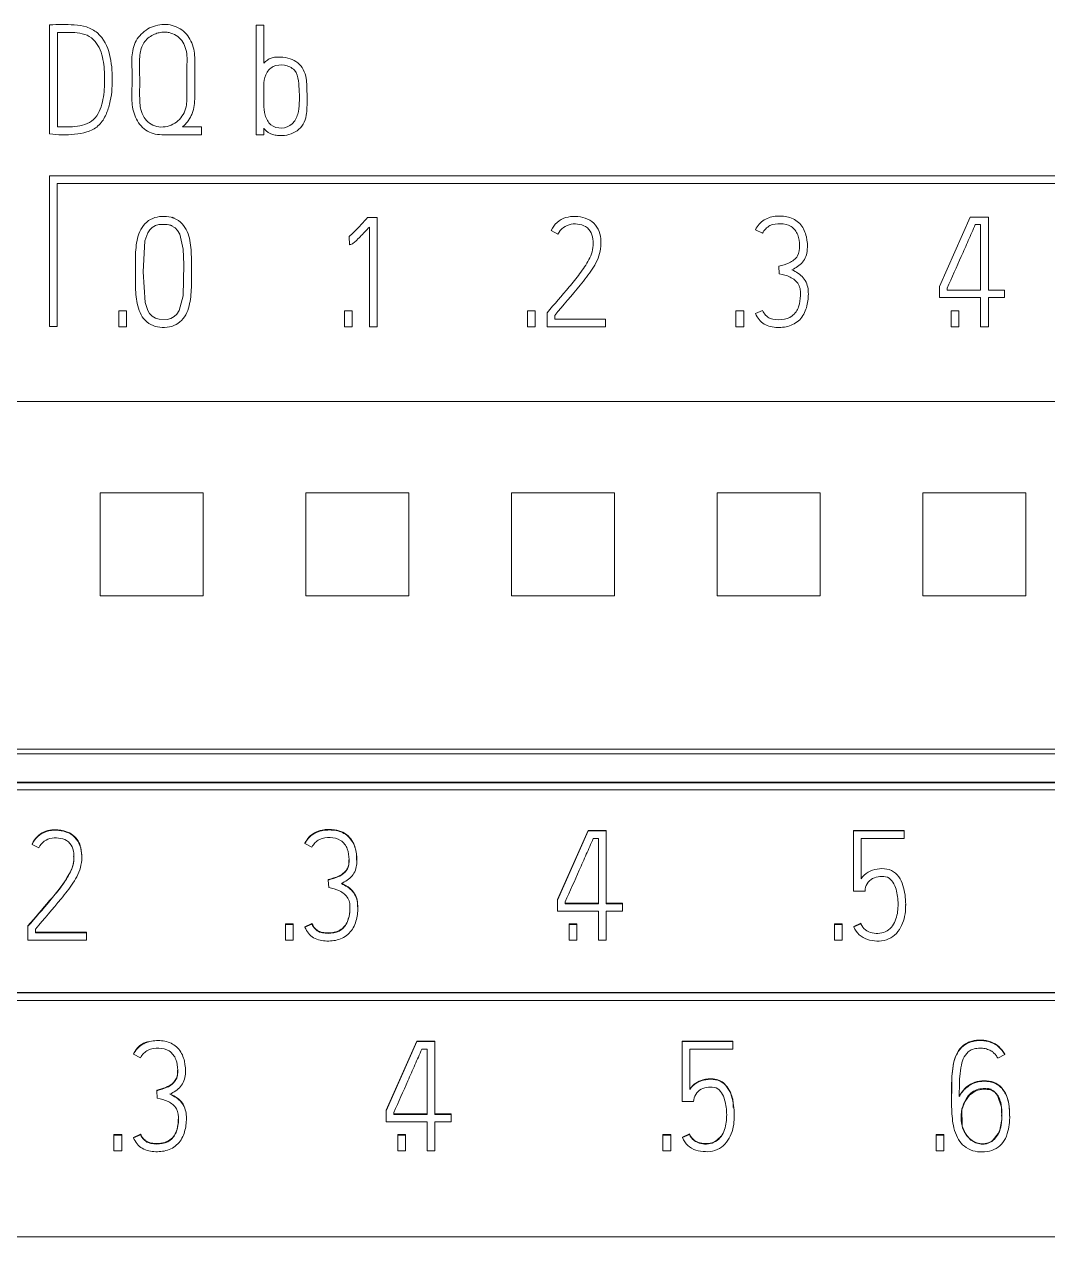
# Model space of a CAD drawing. Header units: millimetres. Extents: x 983 to 2111, y 2638 to 4457.
# Drawn here: x 1510.65 to 1525.58, y 3433.71 to 3451.39 of the extents above; entities that cross this region are included whole.
import ezdxf

# ---------------------------------------------------------------- set-up
doc = ezdxf.new("R2010")
doc.units = ezdxf.units.MM

# ---------------------------------------------------------------- blocks, each defined once
blk = doc.blocks.new('16DIDQ')
at = {"color": 7, "linetype": 'Continuous', "lineweight": 15}
for p, q in [((1511.02, 3449.793), (1511.02, 3451.387)), ((1514.033, 3451.38), (1514.033, 3449.782)), ((1514.144, 3451.38), (1514.033, 3451.38)), ((1514.144, 3450.825), (1514.144, 3451.38)), ((1511.133, 3451.274), (1511.133, 3449.898)), ((1512.657, 3449.782), (1513.234, 3449.782)), ((1513.234, 3449.895), (1512.959, 3449.895)), ((1513.234, 3449.782), (1513.234, 3449.895)), ((1514.033, 3449.782), (1514.144, 3449.782)), ((1514.144, 3449.782), (1514.144, 3449.878)), ((1511.021, 3446.983), (1511.021, 3449.182)), ((1511.021, 3449.182), (1535.07, 3449.182)), ((1534.957, 3449.072), (1511.13, 3449.072)), ((1511.13, 3449.072), (1511.13, 3446.983)), ((1515.657, 3448.573), (1515.797, 3448.573)), ((1515.797, 3448.573), (1515.797, 3446.98)), ((1524.002, 3447.57), (1524.45, 3448.582)), ((1524.45, 3448.582), (1524.714, 3448.582)), ((1524.714, 3448.582), (1524.714, 3447.517)), ((1515.686, 3446.98), (1515.686, 3448.436)), ((1518.337, 3448.385), (1518.436, 3448.334)), ((1521.318, 3448.396), (1521.42, 3448.345)), ((1524.601, 3448.471), (1524.523, 3448.471)), ((1524.601, 3447.517), (1524.601, 3448.471)), ((1515.395, 3448.178), (1515.388, 3448.296)), ((1521.657, 3447.863), (1521.664, 3447.752)), ((1524.002, 3447.406), (1524.002, 3447.57)), ((1524.112, 3447.546), (1524.112, 3447.517)), ((1524.112, 3447.517), (1524.601, 3447.517)), ((1524.714, 3447.517), (1524.949, 3447.517)), ((1524.949, 3447.517), (1524.949, 3447.406)), ((1524.601, 3447.406), (1524.002, 3447.406)), ((1524.601, 3446.982), (1524.601, 3447.406)), ((1524.949, 3447.406), (1524.714, 3447.406)), ((1524.714, 3447.406), (1524.714, 3446.982)), ((1512.029, 3447.215), (1512.142, 3447.215)), ((1512.029, 3446.982), (1512.029, 3447.215)), ((1512.142, 3447.215), (1512.142, 3446.982)), ((1515.322, 3446.982), (1515.322, 3447.215)), ((1515.322, 3447.215), (1515.435, 3447.215)), ((1515.435, 3447.215), (1515.435, 3446.982)), ((1517.99, 3447.215), (1518.104, 3447.215)), ((1517.99, 3446.982), (1517.99, 3447.215)), ((1518.104, 3447.215), (1518.104, 3446.982)), ((1518.277, 3447.186), (1518.277, 3446.982)), ((1518.388, 3447.146), (1518.388, 3447.093)), ((1521.031, 3447.215), (1521.145, 3447.215)), ((1521.031, 3446.982), (1521.031, 3447.215)), ((1521.145, 3447.215), (1521.145, 3446.982)), ((1521.42, 3447.22), (1521.318, 3447.173)), ((1524.17, 3447.215), (1524.283, 3447.215)), ((1524.17, 3446.982), (1524.17, 3447.215)), ((1524.283, 3447.215), (1524.283, 3446.982)), ((1511.13, 3446.983), (1511.021, 3446.983)), ((1512.142, 3446.982), (1512.029, 3446.982)), ((1515.435, 3446.982), (1515.322, 3446.982)), ((1515.797, 3446.98), (1515.686, 3446.98)), ((1518.104, 3446.982), (1517.99, 3446.982)), ((1519.129, 3446.982), (1518.277, 3446.982)), ((1518.388, 3447.093), (1519.129, 3447.093)), ((1519.129, 3447.093), (1519.129, 3446.982)), ((1521.145, 3446.982), (1521.031, 3446.982)), ((1524.283, 3446.982), (1524.17, 3446.982)), ((1524.714, 3446.982), (1524.601, 3446.982)), ((1472.71, 3445.892), (1538.31, 3445.892)), ((1511.758, 3444.56), (1513.262, 3444.56)), ((1514.758, 3444.56), (1516.262, 3444.56)), ((1517.758, 3444.56), (1519.262, 3444.56)), ((1520.758, 3444.56), (1522.262, 3444.56)), ((1523.758, 3444.56), (1525.262, 3444.56)), ((1513.262, 3443.056), (1511.758, 3443.056)), ((1516.262, 3443.056), (1514.758, 3443.056)), ((1519.262, 3443.056), (1517.758, 3443.056)), ((1522.262, 3443.056), (1520.758, 3443.056)), ((1525.262, 3443.056), (1523.758, 3443.056)), ((1472.71, 3440.82), (1538.31, 3440.82)), ((1538.31, 3440.752), (1472.71, 3440.752)), ((1532.478, 3440.338), (1501.444, 3440.338)), ((1501.444, 3440.331), (1532.478, 3440.331)), ((1532.368, 3440.226), (1501.555, 3440.226)), ((1518.877, 3439.635), (1518.429, 3438.626)), ((1518.429, 3438.619), (1518.877, 3439.628)), ((1518.877, 3439.635), (1518.877, 3439.628)), ((1519.141, 3439.635), (1518.877, 3439.635)), ((1518.877, 3439.628), (1519.141, 3439.628)), ((1519.028, 3439.517), (1518.95, 3439.517)), ((1519.028, 3438.565), (1519.028, 3439.517)), ((1519.141, 3439.635), (1519.141, 3439.628)), ((1519.141, 3439.628), (1519.141, 3438.565)), ((1522.746, 3439.635), (1522.746, 3439.628)), ((1523.485, 3439.635), (1522.746, 3439.635)), ((1522.746, 3439.628), (1522.746, 3438.751)), ((1523.485, 3439.628), (1522.746, 3439.628)), ((1522.857, 3439.517), (1523.485, 3439.517)), ((1522.857, 3438.928), (1522.857, 3439.517)), ((1523.485, 3439.635), (1523.485, 3439.628)), ((1523.485, 3439.517), (1523.485, 3439.628)), ((1510.764, 3439.431), (1510.764, 3439.438)), ((1510.864, 3439.38), (1510.764, 3439.431)), ((1514.745, 3439.449), (1514.745, 3439.442)), ((1514.847, 3439.391), (1514.745, 3439.442)), ((1511.49, 3439.25), (1511.49, 3439.257)), ((1515.502, 3439.193), (1515.502, 3439.2)), ((1515.085, 3438.918), (1515.085, 3438.911)), ((1515.091, 3438.8), (1515.085, 3438.911)), ((1522.746, 3438.751), (1522.915, 3438.751)), ((1515.515, 3438.511), (1515.515, 3438.518)), ((1518.429, 3438.619), (1518.429, 3438.626)), ((1518.429, 3438.455), (1518.429, 3438.619)), ((1519.028, 3438.455), (1518.429, 3438.455)), ((1518.54, 3438.594), (1518.54, 3438.565)), ((1519.028, 3438.572), (1518.54, 3438.572)), ((1518.54, 3438.565), (1519.028, 3438.565)), ((1519.028, 3438.032), (1519.028, 3438.455)), ((1519.377, 3438.572), (1519.141, 3438.572)), ((1519.141, 3438.565), (1519.377, 3438.565)), ((1519.377, 3438.455), (1519.141, 3438.455)), ((1519.141, 3438.455), (1519.141, 3438.032)), ((1519.377, 3438.572), (1519.377, 3438.565)), ((1519.377, 3438.565), (1519.377, 3438.455)), ((1523.507, 3438.545), (1523.507, 3438.552)), ((1514.745, 3438.229), (1514.847, 3438.276)), ((1514.847, 3438.276), (1514.847, 3438.269)), ((1522.853, 3438.28), (1522.751, 3438.234)), ((1522.853, 3438.28), (1522.853, 3438.273)), ((1510.704, 3438.243), (1510.704, 3438.236)), ((1510.704, 3438.032), (1510.704, 3438.236)), ((1510.815, 3438.196), (1510.815, 3438.143)), ((1510.815, 3438.15), (1511.556, 3438.15)), ((1510.815, 3438.143), (1511.556, 3438.143)), ((1511.556, 3438.143), (1511.556, 3438.15)), ((1511.556, 3438.143), (1511.556, 3438.032)), ((1514.572, 3438.271), (1514.459, 3438.271)), ((1514.459, 3438.264), (1514.459, 3438.271)), ((1514.459, 3438.264), (1514.572, 3438.264)), ((1514.459, 3438.032), (1514.459, 3438.264)), ((1514.572, 3438.264), (1514.572, 3438.271)), ((1514.572, 3438.264), (1514.572, 3438.032)), ((1514.745, 3438.222), (1514.847, 3438.269)), ((1514.745, 3438.222), (1514.745, 3438.229)), ((1518.598, 3438.271), (1518.598, 3438.264)), ((1518.711, 3438.271), (1518.598, 3438.271)), ((1518.598, 3438.264), (1518.598, 3438.032)), ((1518.711, 3438.264), (1518.598, 3438.264)), ((1518.711, 3438.264), (1518.711, 3438.271)), ((1518.711, 3438.032), (1518.711, 3438.264)), ((1522.467, 3438.271), (1522.467, 3438.264)), ((1522.58, 3438.271), (1522.467, 3438.271)), ((1522.58, 3438.264), (1522.467, 3438.264)), ((1522.467, 3438.264), (1522.467, 3438.032)), ((1522.58, 3438.264), (1522.58, 3438.271)), ((1522.58, 3438.032), (1522.58, 3438.264)), ((1522.853, 3438.273), (1522.751, 3438.227)), ((1522.751, 3438.234), (1522.751, 3438.227)), ((1511.556, 3438.032), (1510.704, 3438.032)), ((1514.572, 3438.032), (1514.459, 3438.032)), ((1518.598, 3438.032), (1518.711, 3438.032)), ((1519.141, 3438.032), (1519.028, 3438.032)), ((1522.467, 3438.032), (1522.58, 3438.032)), ((1530.259, 3437.271), (1499.446, 3437.271)), ((1499.446, 3437.264), (1530.259, 3437.264)), ((1530.148, 3437.154), (1499.557, 3437.154)), ((1515.929, 3435.553), (1516.377, 3436.563)), ((1516.377, 3436.556), (1515.929, 3435.546)), ((1516.377, 3436.556), (1516.377, 3436.563)), ((1516.377, 3436.563), (1516.641, 3436.563)), ((1516.641, 3436.556), (1516.377, 3436.556)), ((1516.641, 3436.556), (1516.641, 3436.563)), ((1516.641, 3435.493), (1516.641, 3436.556)), ((1520.246, 3436.556), (1520.246, 3436.563)), ((1520.985, 3436.563), (1520.246, 3436.563)), ((1520.246, 3436.556), (1520.246, 3435.679)), ((1520.985, 3436.556), (1520.246, 3436.556)), ((1520.985, 3436.563), (1520.985, 3436.556)), ((1520.985, 3436.445), (1520.985, 3436.556)), ((1512.245, 3436.377), (1512.245, 3436.37)), ((1512.347, 3436.319), (1512.245, 3436.37)), ((1516.528, 3436.445), (1516.45, 3436.445)), ((1516.528, 3435.493), (1516.528, 3436.445)), ((1520.357, 3436.445), (1520.985, 3436.445)), ((1520.357, 3435.856), (1520.357, 3436.445)), ((1524.953, 3436.365), (1524.851, 3436.312)), ((1524.953, 3436.365), (1524.953, 3436.372)), ((1513.002, 3436.12), (1513.002, 3436.127)), ((1512.585, 3435.845), (1512.585, 3435.838)), ((1512.591, 3435.728), (1512.585, 3435.838)), ((1524.176, 3435.799), (1524.176, 3435.792)), ((1520.246, 3435.679), (1520.415, 3435.679)), ((1513.015, 3435.439), (1513.015, 3435.446)), ((1515.929, 3435.546), (1515.929, 3435.553)), ((1515.929, 3435.546), (1515.929, 3435.382)), ((1516.04, 3435.522), (1516.04, 3435.493)), ((1516.04, 3435.5), (1516.528, 3435.5)), ((1516.04, 3435.493), (1516.528, 3435.493)), ((1516.641, 3435.5), (1516.877, 3435.5)), ((1516.877, 3435.493), (1516.641, 3435.493)), ((1516.877, 3435.493), (1516.877, 3435.5)), ((1516.877, 3435.382), (1516.877, 3435.493)), ((1521.007, 3435.472), (1521.007, 3435.479)), ((1524.315, 3435.446), (1524.315, 3435.439)), ((1524.911, 3435.479), (1524.911, 3435.486)), ((1525.025, 3435.459), (1525.025, 3435.466)), ((1515.929, 3435.382), (1516.528, 3435.382)), ((1516.528, 3435.382), (1516.528, 3434.96)), ((1516.641, 3435.382), (1516.877, 3435.382)), ((1516.641, 3434.96), (1516.641, 3435.382)), ((1511.959, 3435.192), (1511.959, 3435.199)), ((1512.072, 3435.199), (1511.959, 3435.199)), ((1511.959, 3435.192), (1512.072, 3435.192)), ((1511.959, 3434.96), (1511.959, 3435.192)), ((1512.072, 3435.192), (1512.072, 3435.199)), ((1512.072, 3435.192), (1512.072, 3434.96)), ((1512.347, 3435.203), (1512.245, 3435.157)), ((1512.245, 3435.15), (1512.347, 3435.196)), ((1512.245, 3435.157), (1512.245, 3435.15)), ((1512.347, 3435.196), (1512.347, 3435.203)), ((1516.098, 3435.199), (1516.098, 3435.192)), ((1516.211, 3435.199), (1516.098, 3435.199)), ((1516.211, 3435.192), (1516.098, 3435.192)), ((1516.098, 3435.192), (1516.098, 3434.96)), ((1516.211, 3435.192), (1516.211, 3435.199)), ((1516.211, 3434.96), (1516.211, 3435.192)), ((1520.08, 3435.199), (1519.967, 3435.199)), ((1519.967, 3435.192), (1519.967, 3435.199)), ((1519.967, 3434.96), (1519.967, 3435.192)), ((1519.967, 3435.192), (1520.08, 3435.192)), ((1520.08, 3435.192), (1520.08, 3435.199)), ((1520.08, 3435.192), (1520.08, 3434.96)), ((1520.251, 3435.161), (1520.353, 3435.208)), ((1520.353, 3435.201), (1520.251, 3435.154)), ((1520.251, 3435.161), (1520.251, 3435.154)), ((1520.353, 3435.208), (1520.353, 3435.201)), ((1523.95, 3435.192), (1523.95, 3435.199)), ((1524.063, 3435.199), (1523.95, 3435.199)), ((1523.95, 3434.96), (1523.95, 3435.192)), ((1523.95, 3435.192), (1524.063, 3435.192)), ((1524.063, 3435.192), (1524.063, 3435.199)), ((1524.063, 3435.192), (1524.063, 3434.96)), ((1512.072, 3434.96), (1511.959, 3434.96)), ((1516.098, 3434.96), (1516.211, 3434.96)), ((1516.528, 3434.96), (1516.641, 3434.96)), ((1520.08, 3434.96), (1519.967, 3434.96)), ((1524.063, 3434.96), (1523.95, 3434.96)), ((1488.01, 3433.708), (1532.51, 3433.708))]:
    blk.add_line(p, q, dxfattribs=at)
at = {"color": 7, "linetype": 'Continuous', "lineweight": 15, "flags": 128}
for points in [[(1512.737, 3448.474), (1512.615, 3448.474), (1512.563, 3448.458), (1512.518, 3448.43), (1512.481, 3448.393), (1512.451, 3448.349), (1512.41, 3448.235), (1512.384, 3447.784), (1512.412, 3447.333), (1512.451, 3447.216), (1512.477, 3447.174), (1512.514, 3447.136), (1512.563, 3447.108), (1512.619, 3447.09), (1512.733, 3447.088), (1512.789, 3447.103), (1512.837, 3447.13), (1512.877, 3447.167), (1512.91, 3447.216), (1512.968, 3447.434), (1512.978, 3447.887), (1512.97, 3448.112), (1512.919, 3448.333), (1512.888, 3448.384), (1512.851, 3448.424), (1512.781, 3448.465), (1512.776, 3448.467), (1512.773, 3448.468), (1512.773, 3448.468), (1512.773, 3448.468), (1512.773, 3448.468), (1512.773, 3448.468), (1512.773, 3448.468), (1512.772, 3448.468), (1512.772, 3448.468), (1512.772, 3448.468), (1512.772, 3448.468), (1512.772, 3448.468), (1512.772, 3448.468), (1512.773, 3448.468), (1512.773, 3448.468), (1512.774, 3448.468), (1512.774, 3448.468), (1512.774, 3448.468), (1512.774, 3448.468), (1512.774, 3448.468), (1512.772, 3448.468), (1512.772, 3448.468), (1512.772, 3448.468), (1512.772, 3448.468), (1512.773, 3448.468), (1512.773, 3448.468), (1512.773, 3448.468), (1512.773, 3448.468), (1512.774, 3448.467), (1512.778, 3448.466), (1512.78, 3448.465), (1512.785, 3448.464), (1512.797, 3448.46), (1512.803, 3448.458), (1512.806, 3448.457), (1512.807, 3448.457), (1512.807, 3448.457), (1512.807, 3448.457), (1512.807, 3448.457), (1512.807, 3448.457), (1512.807, 3448.457), (1512.807, 3448.457), (1512.807, 3448.457), (1512.808, 3448.456), (1512.808, 3448.456), (1512.808, 3448.456), (1512.808, 3448.456), (1512.807, 3448.456), (1512.806, 3448.457), (1512.806, 3448.457), (1512.806, 3448.457), (1512.806, 3448.457), (1512.806, 3448.457), (1512.807, 3448.457), (1512.807, 3448.457), (1512.807, 3448.456), (1512.808, 3448.456), (1512.808, 3448.456), (1512.808, 3448.456), (1512.807, 3448.456), (1512.807, 3448.457), (1512.806, 3448.457), (1512.806, 3448.457), (1512.806, 3448.457), (1512.806, 3448.457), (1512.806, 3448.457), (1512.806, 3448.457), (1512.807, 3448.457), (1512.807, 3448.457), (1512.807, 3448.456), (1512.807, 3448.456), (1512.807, 3448.456), (1512.807, 3448.456), (1512.807, 3448.457), (1512.806, 3448.457), (1512.806, 3448.457), (1512.806, 3448.457), (1512.806, 3448.457), (1512.806, 3448.457), (1512.807, 3448.457), (1512.807, 3448.457), (1512.807, 3448.457), (1512.807, 3448.457), (1512.807, 3448.457), (1512.806, 3448.457), (1512.806, 3448.457), (1512.806, 3448.457), (1512.806, 3448.457), (1512.806, 3448.457), (1512.807, 3448.457), (1512.807, 3448.457), (1512.807, 3448.457), (1512.807, 3448.457), (1512.807, 3448.457), (1512.807, 3448.457), (1512.806, 3448.457), (1512.806, 3448.457), (1512.806, 3448.457), (1512.806, 3448.457), (1512.806, 3448.457), (1512.806, 3448.457), (1512.806, 3448.457), (1512.807, 3448.457), (1512.807, 3448.457), (1512.807, 3448.457), (1512.807, 3448.457), (1512.807, 3448.457), (1512.806, 3448.457), (1512.806, 3448.457), (1512.806, 3448.457), (1512.806, 3448.457), (1512.803, 3448.458), (1512.785, 3448.463), (1512.737, 3448.474)], [(1524.639, 3435.862), (1524.754, 3435.852), (1524.754, 3435.852), (1524.754, 3435.852), (1524.754, 3435.852), (1524.754, 3435.852), (1524.754, 3435.852), (1524.754, 3435.852), (1524.742, 3435.855), (1524.707, 3435.862), (1524.705, 3435.863), (1524.705, 3435.863), (1524.705, 3435.863), (1524.705, 3435.863), (1524.705, 3435.863), (1524.715, 3435.86), (1524.758, 3435.846), (1524.809, 3435.816), (1524.848, 3435.77), (1524.904, 3435.597), (1524.909, 3435.417), (1524.874, 3435.239), (1524.764, 3435.096), (1524.689, 3435.064), (1524.607, 3435.058), (1524.528, 3435.078), (1524.458, 3435.119), (1524.378, 3435.209), (1524.33, 3435.32), (1524.329, 3435.56), (1524.369, 3435.674), (1524.44, 3435.775), (1524.534, 3435.841), (1524.639, 3435.862)]]:
    blk.add_lwpolyline(points, dxfattribs=at)
at = {"color": 7, "linetype": 'Continuous', "lineweight": 15}
for points, knots in [([(1511.02, 3451.387), (1511.14, 3451.388), (1511.26, 3451.392), (1511.44, 3451.382), (1511.5, 3451.374), (1511.617, 3451.336), (1511.671, 3451.306), (1511.81, 3451.187), (1511.865, 3451.071), (1511.925, 3450.834), (1511.934, 3450.712), (1511.935, 3450.468), (1511.925, 3450.348), (1511.881, 3450.171), (1511.86, 3450.112), (1511.807, 3450.002), (1511.772, 3449.95), (1511.68, 3449.869), (1511.624, 3449.84), (1511.506, 3449.805), (1511.446, 3449.795), (1511.265, 3449.775), (1511.141, 3449.779), (1511.02, 3449.793)], [0, 0, 0, 0, 0.125, 0.125, 0.1875, 0.1875, 0.25, 0.25, 0.375, 0.375, 0.5, 0.5, 0.625, 0.625, 0.6875, 0.6875, 0.75, 0.75, 0.8125, 0.8125, 0.875, 0.875, 1, 1, 1, 1]), ([(1512.959, 3449.895), (1512.974, 3449.909), (1513.004, 3449.936), (1513.042, 3449.984), (1513.075, 3450.036), (1513.109, 3450.11), (1513.135, 3450.209), (1513.137, 3450.312), (1513.137, 3450.433), (1513.137, 3450.596), (1513.137, 3450.778), (1513.139, 3450.941), (1513.119, 3451.063), (1513.074, 3451.178), (1512.998, 3451.276), (1512.899, 3451.349), (1512.781, 3451.389), (1512.657, 3451.396), (1512.535, 3451.368), (1512.424, 3451.313), (1512.332, 3451.231), (1512.265, 3451.127), (1512.228, 3451.01), (1512.218, 3450.887), (1512.223, 3450.725), (1512.225, 3450.562), (1512.22, 3450.4), (1512.219, 3450.238), (1512.247, 3450.072), (1512.331, 3449.93), (1512.42, 3449.846), (1512.532, 3449.791), (1512.614, 3449.785), (1512.657, 3449.782)], [0, 0, 0, 0, 0.015581, 0.031016, 0.046545, 0.062406, 0.093501, 0.124654, 0.140548, 0.187028, 0.249318, 0.280466, 0.311754, 0.343684, 0.374126, 0.405677, 0.437058, 0.468101, 0.500143, 0.531576, 0.562691, 0.593332, 0.625133, 0.656222, 0.687458, 0.749789, 0.780912, 0.812059, 0.874493, 0.906373, 0.937255, 0.967251, 1, 1, 1, 1]), ([(1511.133, 3449.898), (1511.231, 3449.893), (1511.328, 3449.893), (1511.474, 3449.914), (1511.522, 3449.925), (1511.613, 3449.963), (1511.655, 3449.991), (1511.718, 3450.067), (1511.74, 3450.111), (1511.776, 3450.202), (1511.789, 3450.249), (1511.818, 3450.393), (1511.824, 3450.491), (1511.821, 3450.685), (1511.817, 3450.783), (1511.779, 3450.974), (1511.747, 3451.069), (1511.651, 3451.181), (1511.611, 3451.212), (1511.522, 3451.252), (1511.473, 3451.263), (1511.376, 3451.273), (1511.327, 3451.273), (1511.23, 3451.275), (1511.182, 3451.275), (1511.133, 3451.274)], [0, 0, 0, 0, 0.125, 0.125, 0.1875, 0.1875, 0.25, 0.25, 0.3125, 0.3125, 0.375, 0.375, 0.5, 0.5, 0.625, 0.625, 0.75, 0.75, 0.8125, 0.8125, 0.875, 0.875, 0.9375, 0.9375, 1, 1, 1, 1]), ([(1512.764, 3451.271), (1512.8, 3451.264), (1512.871, 3451.237), (1512.953, 3451.158), (1513.007, 3451.053), (1513.027, 3450.934), (1513.024, 3450.813), (1513.021, 3450.694), (1513.022, 3450.575), (1513.023, 3450.446), (1513.023, 3450.327), (1513.019, 3450.207), (1512.987, 3450.102), (1512.918, 3450.002), (1512.822, 3449.928), (1512.706, 3449.892), (1512.583, 3449.894), (1512.473, 3449.946), (1512.391, 3450.034), (1512.347, 3450.138), (1512.334, 3450.259), (1512.333, 3450.417), (1512.336, 3450.623), (1512.33, 3450.818), (1512.335, 3450.966), (1512.361, 3451.063), (1512.406, 3451.144), (1512.471, 3451.208), (1512.544, 3451.249), (1512.622, 3451.273), (1512.677, 3451.279), (1512.709, 3451.28), (1512.714, 3451.28), (1512.715, 3451.28), (1512.714, 3451.28), (1512.714, 3451.28), (1512.716, 3451.28), (1512.714, 3451.28), (1512.714, 3451.28), (1512.714, 3451.28), (1512.714, 3451.28), (1512.714, 3451.28), (1512.714, 3451.28), (1512.714, 3451.28), (1512.714, 3451.28), (1512.714, 3451.28), (1512.714, 3451.28), (1512.714, 3451.28), (1512.714, 3451.28), (1512.713, 3451.28), (1512.713, 3451.28), (1512.715, 3451.28), (1512.713, 3451.28), (1512.711, 3451.28), (1512.702, 3451.28), (1512.691, 3451.279), (1512.68, 3451.279), (1512.677, 3451.279), (1512.676, 3451.279), (1512.677, 3451.279), (1512.678, 3451.279), (1512.676, 3451.279), (1512.677, 3451.279), (1512.678, 3451.279), (1512.676, 3451.279), (1512.677, 3451.279), (1512.678, 3451.279), (1512.676, 3451.279), (1512.677, 3451.279), (1512.678, 3451.279), (1512.678, 3451.279), (1512.678, 3451.279), (1512.678, 3451.279), (1512.678, 3451.279), (1512.678, 3451.279), (1512.678, 3451.279), (1512.678, 3451.279), (1512.678, 3451.279), (1512.677, 3451.279), (1512.678, 3451.279), (1512.679, 3451.279), (1512.679, 3451.279), (1512.681, 3451.279), (1512.688, 3451.279), (1512.716, 3451.278), (1512.744, 3451.275), (1512.764, 3451.271)], [0, 0, 0, 0, 0.0302934, 0.0612747, 0.0921203, 0.1270672, 0.1598956, 0.1927579, 0.225506, 0.258254, 0.3004411, 0.324049, 0.3573927, 0.3899445, 0.4229424, 0.4561428, 0.4894498, 0.5222611, 0.553636, 0.5878856, 0.6140266, 0.6535713, 0.7191532, 0.7847352, 0.8152469, 0.8421836, 0.8668952, 0.8911062, 0.9166431, 0.9362823, 0.9581638, 0.9624639, 0.9625179, 0.9627224, 0.9629384, 0.9629499, 0.9631536, 0.963372, 0.9633866, 0.9634042, 0.9634218, 0.9634423, 0.9634629, 0.9634743, 0.9634856, 0.9634977, 0.9635097, 0.9635225, 0.9635352, 0.9635487, 0.9635621, 0.9637478, 0.9639913, 0.9640545, 0.965672, 0.9715998, 0.973813, 0.9738956, 0.9741016, 0.9743132, 0.9743248, 0.9745301, 0.9747436, 0.9747518, 0.9749565, 0.9751718, 0.9751824, 0.9753865, 0.9756035, 0.9756166, 0.9756318, 0.975647, 0.9756645, 0.975682, 0.9757018, 0.9757218, 0.9757439, 0.9757659, 0.9759551, 0.9761927, 0.9762457, 0.9763647, 0.9766541, 0.9774292, 0.9827714, 1, 1, 1, 1]), ([(1514.144, 3449.878), (1514.154, 3449.866), (1514.173, 3449.843), (1514.208, 3449.815), (1514.253, 3449.791), (1514.31, 3449.774), (1514.4, 3449.765), (1514.512, 3449.78), (1514.635, 3449.832), (1514.728, 3449.933), (1514.766, 3450.056), (1514.776, 3450.192), (1514.777, 3450.338), (1514.773, 3450.479), (1514.765, 3450.614), (1514.729, 3450.734), (1514.646, 3450.838), (1514.525, 3450.899), (1514.411, 3450.916), (1514.317, 3450.916), (1514.252, 3450.903), (1514.193, 3450.873), (1514.161, 3450.842), (1514.144, 3450.825)], [0, 0, 0, 0, 0.021628, 0.042152, 0.062177, 0.092266, 0.125347, 0.18752, 0.249742, 0.308706, 0.373693, 0.426227, 0.499546, 0.577796, 0.624268, 0.689294, 0.749281, 0.806366, 0.875035, 0.908833, 0.937751, 0.967154, 1, 1, 1, 1]), ([(1514.144, 3450.497), (1514.144, 3450.469), (1514.144, 3450.442), (1514.144, 3450.423), (1514.144, 3450.42), (1514.144, 3450.425), (1514.144, 3450.431), (1514.143, 3450.452), (1514.143, 3450.465), (1514.144, 3450.446), (1514.144, 3450.421), (1514.145, 3450.34), (1514.144, 3450.284), (1514.145, 3450.175), (1514.149, 3450.12), (1514.181, 3450.015), (1514.207, 3449.963), (1514.291, 3449.894), (1514.35, 3449.876), (1514.461, 3449.881), (1514.515, 3449.904), (1514.598, 3449.977), (1514.624, 3450.028), (1514.654, 3450.134), (1514.66, 3450.188), (1514.664, 3450.298), (1514.664, 3450.353), (1514.66, 3450.462), (1514.657, 3450.515), (1514.642, 3450.626), (1514.628, 3450.682), (1514.554, 3450.762), (1514.5, 3450.787), (1514.391, 3450.805), (1514.333, 3450.801), (1514.234, 3450.752), (1514.196, 3450.708), (1514.151, 3450.607), (1514.145, 3450.552), (1514.144, 3450.497)], [0, 0, 0, 0, 0.03125, 0.03125, 0.046875, 0.046875, 0.0625, 0.0625, 0.09375, 0.09375, 0.125, 0.125, 0.1875, 0.1875, 0.25, 0.25, 0.3125, 0.3125, 0.375, 0.375, 0.4375, 0.4375, 0.5, 0.5, 0.5625, 0.5625, 0.625, 0.625, 0.6875, 0.6875, 0.75, 0.75, 0.8125, 0.8125, 0.875, 0.875, 0.9375, 0.9375, 1, 1, 1, 1]), ([(1512.76, 3448.585), (1512.805, 3448.577), (1512.849, 3448.562), (1512.838, 3448.566), (1512.794, 3448.581), (1512.814, 3448.574), (1512.864, 3448.555), (1512.939, 3448.503), (1512.97, 3448.468), (1513.044, 3448.352), (1513.065, 3448.261), (1513.088, 3448.08), (1513.089, 3447.989), (1513.09, 3447.807), (1513.091, 3447.715), (1513.088, 3447.533), (1513.085, 3447.442), (1513.054, 3447.262), (1513.025, 3447.172), (1512.939, 3447.065), (1512.904, 3447.034), (1512.824, 3446.991), (1512.779, 3446.979), (1512.641, 3446.963), (1512.545, 3446.979), (1512.43, 3447.057), (1512.397, 3447.09), (1512.347, 3447.166), (1512.328, 3447.209), (1512.288, 3447.34), (1512.278, 3447.431), (1512.27, 3447.613), (1512.271, 3447.704), (1512.272, 3447.887), (1512.27, 3447.978), (1512.281, 3448.16), (1512.292, 3448.253), (1512.34, 3448.381), (1512.361, 3448.422), (1512.417, 3448.495), (1512.453, 3448.526), (1512.533, 3448.57), (1512.578, 3448.582), (1512.669, 3448.593), (1512.715, 3448.593), (1512.76, 3448.585)], [0, 0, 0, 0, 0.03125, 0.03125, 0.0625, 0.0625, 0.09375, 0.09375, 0.125, 0.125, 0.1875, 0.1875, 0.25, 0.25, 0.3125, 0.3125, 0.375, 0.375, 0.4375, 0.4375, 0.46875, 0.46875, 0.5, 0.5, 0.5625, 0.5625, 0.59375, 0.59375, 0.625, 0.625, 0.6875, 0.6875, 0.75, 0.75, 0.8125, 0.8125, 0.875, 0.875, 0.90625, 0.90625, 0.9375, 0.9375, 0.96875, 0.96875, 1, 1, 1, 1]), ([(1515.388, 3448.296), (1515.413, 3448.317), (1515.437, 3448.339), (1515.46, 3448.362), (1515.483, 3448.384), (1515.505, 3448.408), (1515.527, 3448.431), (1515.571, 3448.478), (1515.615, 3448.525), (1515.657, 3448.573)], [0, 0, 0, 0, 0.000096796, 0.000096796, 0.000096796, 0.0001933989, 0.0001933989, 0.0001933989, 0.000385964, 0.000385964, 0.000385964, 0.000385964]), ([(1518.388, 3447.146), (1518.512, 3447.294), (1518.639, 3447.44), (1518.822, 3447.664), (1518.881, 3447.74), (1518.961, 3447.861), (1518.986, 3447.902), (1519.026, 3447.99), (1519.042, 3448.037), (1519.069, 3448.178), (1519.069, 3448.279), (1519.018, 3448.416), (1518.991, 3448.457), (1518.923, 3448.525), (1518.879, 3448.55), (1518.788, 3448.582), (1518.739, 3448.59), (1518.643, 3448.592), (1518.594, 3448.587), (1518.455, 3448.544), (1518.377, 3448.474), (1518.337, 3448.385)], [0, 0, 0, 0, 0.25, 0.25, 0.375, 0.375, 0.4375, 0.4375, 0.5, 0.5, 0.625, 0.625, 0.6875, 0.6875, 0.75, 0.75, 0.8125, 0.8125, 0.875, 0.875, 1, 1, 1, 1]), ([(1521.848, 3447.812), (1521.906, 3447.841), (1521.961, 3447.874), (1522.046, 3447.973), (1522.068, 3448.036), (1522.078, 3448.166), (1522.073, 3448.23), (1522.045, 3448.356), (1522.02, 3448.418), (1521.938, 3448.517), (1521.882, 3448.555), (1521.758, 3448.594), (1521.693, 3448.599), (1521.564, 3448.59), (1521.5, 3448.572), (1521.39, 3448.505), (1521.344, 3448.456), (1521.318, 3448.396)], [0, 0, 0, 0, 0.125, 0.125, 0.25, 0.25, 0.375, 0.375, 0.5, 0.5, 0.625, 0.625, 0.75, 0.75, 0.875, 0.875, 1, 1, 1, 1]), ([(1515.686, 3448.436), (1515.664, 3448.412), (1515.641, 3448.388), (1515.618, 3448.364), (1515.596, 3448.34), (1515.573, 3448.316), (1515.549, 3448.292), (1515.529, 3448.272), (1515.507, 3448.251), (1515.485, 3448.231), (1515.47, 3448.217), (1515.455, 3448.204), (1515.437, 3448.193), (1515.43, 3448.188), (1515.422, 3448.184), (1515.414, 3448.181), (1515.408, 3448.18), (1515.402, 3448.178), (1515.395, 3448.178)], [0, 0, 0, 0, 0.0000990184, 0.0000990184, 0.0000990184, 0.0001980448, 0.0001980448, 0.0001980448, 0.0002868806, 0.0002868806, 0.0002868806, 0.0003483915, 0.0003483915, 0.0003483915, 0.0003746495, 0.0003746495, 0.0003746495, 0.000393231, 0.000393231, 0.000393231, 0.000393231]), ([(1518.436, 3448.334), (1518.472, 3448.409), (1518.545, 3448.464), (1518.669, 3448.483), (1518.71, 3448.482), (1518.792, 3448.466), (1518.832, 3448.45), (1518.896, 3448.397), (1518.919, 3448.361), (1518.945, 3448.281), (1518.95, 3448.24), (1518.948, 3448.115), (1518.926, 3448.033), (1518.85, 3447.887), (1518.801, 3447.821), (1518.703, 3447.688), (1518.651, 3447.625), (1518.492, 3447.435), (1518.384, 3447.311), (1518.277, 3447.186)], [0, 0, 0, 0, 0.125, 0.125, 0.1875, 0.1875, 0.25, 0.25, 0.3125, 0.3125, 0.375, 0.375, 0.5, 0.5, 0.625, 0.625, 0.75, 0.75, 1, 1, 1, 1]), ([(1521.42, 3448.345), (1521.444, 3448.392), (1521.481, 3448.433), (1521.576, 3448.479), (1521.631, 3448.486), (1521.736, 3448.483), (1521.79, 3448.474), (1521.88, 3448.416), (1521.913, 3448.371), (1521.953, 3448.274), (1521.96, 3448.22), (1521.962, 3448.114), (1521.958, 3448.059), (1521.901, 3447.969), (1521.857, 3447.936), (1521.761, 3447.892), (1521.708, 3447.878), (1521.657, 3447.863)], [0, 0, 0, 0, 0.125, 0.125, 0.25, 0.25, 0.375, 0.375, 0.5, 0.5, 0.625, 0.625, 0.75, 0.75, 0.875, 0.875, 1, 1, 1, 1]), ([(1524.523, 3448.471), (1524.49, 3448.394), (1524.455, 3448.317), (1524.421, 3448.24), (1524.387, 3448.162), (1524.353, 3448.085), (1524.319, 3448.008), (1524.25, 3447.854), (1524.184, 3447.699), (1524.112, 3447.546)], [0, 0, 0, 0, 0.000253101, 0.000253101, 0.000253101, 0.0005062, 0.0005062, 0.0005062, 0.001012365, 0.001012365, 0.001012365, 0.001012365]), ([(1521.318, 3447.173), (1521.331, 3447.142), (1521.348, 3447.113), (1521.389, 3447.06), (1521.415, 3447.038), (1521.502, 3446.987), (1521.57, 3446.973), (1521.705, 3446.97), (1521.772, 3446.978), (1521.898, 3447.026), (1521.954, 3447.068), (1522.035, 3447.178), (1522.059, 3447.243), (1522.086, 3447.374), (1522.091, 3447.442), (1522.081, 3447.577), (1522.057, 3447.644), (1521.969, 3447.747), (1521.909, 3447.781), (1521.848, 3447.812)], [0, 0, 0, 0, 0.0625, 0.0625, 0.125, 0.125, 0.25, 0.25, 0.375, 0.375, 0.5, 0.5, 0.625, 0.625, 0.75, 0.75, 0.875, 0.875, 1, 1, 1, 1]), ([(1521.664, 3447.752), (1521.718, 3447.743), (1521.771, 3447.73), (1521.871, 3447.681), (1521.916, 3447.645), (1521.958, 3447.574), (1521.967, 3447.547), (1521.975, 3447.492), (1521.975, 3447.464), (1521.971, 3447.382), (1521.963, 3447.327), (1521.927, 3447.221), (1521.897, 3447.173), (1521.808, 3447.106), (1521.752, 3447.091), (1521.642, 3447.081), (1521.584, 3447.083), (1521.481, 3447.123), (1521.442, 3447.168), (1521.42, 3447.22)], [0, 0, 0, 0, 0.125, 0.125, 0.25, 0.25, 0.3125, 0.3125, 0.375, 0.375, 0.5, 0.5, 0.625, 0.625, 0.75, 0.75, 0.875, 0.875, 1, 1, 1, 1]), ([(1510.704, 3438.236), (1510.811, 3438.359), (1510.919, 3438.482), (1511.076, 3438.671), (1511.128, 3438.734), (1511.227, 3438.864), (1511.274, 3438.931), (1511.332, 3439.041), (1511.348, 3439.079), (1511.37, 3439.159), (1511.375, 3439.2), (1511.377, 3439.283), (1511.373, 3439.325), (1511.348, 3439.404), (1511.325, 3439.441), (1511.262, 3439.495), (1511.222, 3439.511), (1511.14, 3439.527), (1511.098, 3439.529), (1511.015, 3439.516), (1510.975, 3439.501), (1510.909, 3439.451), (1510.882, 3439.418), (1510.864, 3439.38)], [0, 0, 0, 0, 0.25, 0.25, 0.375, 0.375, 0.5, 0.5, 0.5625, 0.5625, 0.625, 0.625, 0.6875, 0.6875, 0.75, 0.75, 0.8125, 0.8125, 0.875, 0.875, 0.9375, 0.9375, 1, 1, 1, 1]), ([(1510.764, 3439.438), (1510.787, 3439.477), (1510.831, 3439.549), (1510.937, 3439.619), (1511.071, 3439.651), (1511.21, 3439.641), (1511.34, 3439.59), (1511.423, 3439.51), (1511.481, 3439.396), (1511.486, 3439.309), (1511.489, 3439.257)], [0, 0, 0, 0, 0.129843, 0.242489, 0.355615, 0.524309, 0.636949, 0.750909, 0.850937, 1, 1, 1, 1]), ([(1510.764, 3439.431), (1510.804, 3439.52), (1510.883, 3439.59), (1511.021, 3439.633), (1511.071, 3439.638), (1511.167, 3439.636), (1511.215, 3439.627), (1511.307, 3439.595), (1511.351, 3439.571), (1511.419, 3439.502), (1511.446, 3439.461), (1511.496, 3439.324), (1511.496, 3439.223), (1511.469, 3439.082), (1511.453, 3439.035), (1511.413, 3438.948), (1511.388, 3438.907), (1511.308, 3438.788), (1511.249, 3438.712), (1511.066, 3438.488), (1510.94, 3438.343), (1510.815, 3438.196)], [0, 0, 0, 0, 0.125, 0.125, 0.1875, 0.1875, 0.25, 0.25, 0.3125, 0.3125, 0.375, 0.375, 0.5, 0.5, 0.5625, 0.5625, 0.625, 0.625, 0.75, 0.75, 1, 1, 1, 1]), ([(1514.745, 3439.449), (1514.763, 3439.48), (1514.798, 3439.54), (1514.887, 3439.606), (1515.015, 3439.651), (1515.159, 3439.653), (1515.3, 3439.615), (1515.399, 3439.541), (1515.47, 3439.427), (1515.502, 3439.309), (1515.497, 3439.227), (1515.496, 3439.2)], [0, 0, 0, 0, 0.094063, 0.187783, 0.291865, 0.45597, 0.567495, 0.679855, 0.778524, 0.92606, 1, 1, 1, 1]), ([(1514.745, 3439.442), (1514.772, 3439.502), (1514.817, 3439.55), (1514.928, 3439.618), (1514.992, 3439.635), (1515.12, 3439.644), (1515.186, 3439.64), (1515.309, 3439.601), (1515.365, 3439.564), (1515.447, 3439.464), (1515.473, 3439.403), (1515.5, 3439.278), (1515.505, 3439.213), (1515.496, 3439.085), (1515.473, 3439.021), (1515.39, 3438.923), (1515.333, 3438.889), (1515.276, 3438.86)], [0, 0, 0, 0, 0.125, 0.125, 0.25, 0.25, 0.375, 0.375, 0.5, 0.5, 0.625, 0.625, 0.75, 0.75, 0.875, 0.875, 1, 1, 1, 1]), ([(1515.085, 3438.911), (1515.135, 3438.925), (1515.187, 3438.939), (1515.283, 3438.982), (1515.327, 3439.015), (1515.37, 3439.081), (1515.38, 3439.107), (1515.389, 3439.158), (1515.389, 3439.185), (1515.388, 3439.264), (1515.381, 3439.317), (1515.342, 3439.416), (1515.31, 3439.46), (1515.22, 3439.519), (1515.166, 3439.529), (1515.06, 3439.532), (1515.005, 3439.525), (1514.909, 3439.48), (1514.871, 3439.439), (1514.847, 3439.391)], [0, 0, 0, 0, 0.125, 0.125, 0.25, 0.25, 0.3125, 0.3125, 0.375, 0.375, 0.5, 0.5, 0.625, 0.625, 0.75, 0.75, 0.875, 0.875, 1, 1, 1, 1]), ([(1518.95, 3439.517), (1518.917, 3439.44), (1518.883, 3439.363), (1518.849, 3439.286), (1518.815, 3439.209), (1518.781, 3439.132), (1518.746, 3439.055), (1518.678, 3438.902), (1518.611, 3438.747), (1518.54, 3438.594)], [0, 0, 0, 0, 0.000253101, 0.000253101, 0.000253101, 0.0005062, 0.0005062, 0.0005062, 0.001012365, 0.001012365, 0.001012365, 0.001012365]), ([(1510.704, 3438.243), (1510.81, 3438.365), (1511.022, 3438.611), (1511.271, 3438.906), (1511.375, 3439.143), (1511.372, 3439.232), (1511.371, 3439.26)], [0, 0, 0, 0, 0.391897, 0.785072, 0.933406, 1, 1, 1, 1]), ([(1515.085, 3438.918), (1515.139, 3438.932), (1515.222, 3438.955), (1515.32, 3439.016), (1515.371, 3439.083), (1515.391, 3439.153), (1515.386, 3439.193), (1515.383, 3439.208)], [0, 0, 0, 0, 0.3647069, 0.5498071, 0.7364807, 0.9014813, 1, 1, 1, 1]), ([(1522.751, 3438.227), (1522.77, 3438.185), (1522.795, 3438.145), (1522.864, 3438.082), (1522.904, 3438.058), (1522.993, 3438.028), (1523.04, 3438.023), (1523.133, 3438.02), (1523.181, 3438.024), (1523.27, 3438.053), (1523.312, 3438.077), (1523.382, 3438.138), (1523.411, 3438.177), (1523.478, 3438.299), (1523.501, 3438.392), (1523.511, 3438.58), (1523.506, 3438.673), (1523.466, 3438.856), (1523.43, 3438.947), (1523.323, 3439.041), (1523.279, 3439.063), (1523.186, 3439.08), (1523.138, 3439.078), (1523, 3439.056), (1522.911, 3439.007), (1522.857, 3438.928)], [0, 0, 0, 0, 0.0625, 0.0625, 0.125, 0.125, 0.1875, 0.1875, 0.25, 0.25, 0.3125, 0.3125, 0.375, 0.375, 0.5, 0.5, 0.625, 0.625, 0.75, 0.75, 0.8125, 0.8125, 0.875, 0.875, 1, 1, 1, 1]), ([(1515.276, 3438.86), (1515.336, 3438.829), (1515.397, 3438.795), (1515.484, 3438.693), (1515.508, 3438.625), (1515.519, 3438.491), (1515.514, 3438.423), (1515.487, 3438.292), (1515.462, 3438.228), (1515.382, 3438.119), (1515.327, 3438.076), (1515.201, 3438.028), (1515.133, 3438.02), (1514.999, 3438.022), (1514.93, 3438.037), (1514.843, 3438.087), (1514.817, 3438.109), (1514.775, 3438.162), (1514.759, 3438.191), (1514.745, 3438.222)], [0, 0, 0, 0, 0.125, 0.125, 0.25, 0.25, 0.375, 0.375, 0.5, 0.5, 0.625, 0.625, 0.75, 0.75, 0.875, 0.875, 0.9375, 0.9375, 1, 1, 1, 1]), ([(1515.276, 3438.867), (1515.32, 3438.843), (1515.395, 3438.804), (1515.474, 3438.714), (1515.513, 3438.618), (1515.511, 3438.551), (1515.511, 3438.518)], [0, 0, 0, 0, 0.33391, 0.557578, 0.780934, 1, 1, 1, 1]), ([(1522.915, 3438.751), (1522.916, 3438.789), (1522.926, 3438.826), (1522.965, 3438.888), (1522.993, 3438.914), (1523.058, 3438.95), (1523.095, 3438.959), (1523.168, 3438.966), (1523.207, 3438.965), (1523.276, 3438.937), (1523.302, 3438.909), (1523.342, 3438.846), (1523.356, 3438.812), (1523.388, 3438.707), (1523.396, 3438.633), (1523.397, 3438.487), (1523.39, 3438.413), (1523.353, 3438.308), (1523.337, 3438.275), (1523.295, 3438.215), (1523.268, 3438.189), (1523.171, 3438.133), (1523.092, 3438.122), (1522.984, 3438.148), (1522.95, 3438.164), (1522.891, 3438.209), (1522.868, 3438.239), (1522.853, 3438.273)], [0, 0, 0, 0, 0.0625, 0.0625, 0.125, 0.125, 0.1875, 0.1875, 0.25, 0.25, 0.3125, 0.3125, 0.375, 0.375, 0.5, 0.5, 0.625, 0.625, 0.6875, 0.6875, 0.75, 0.75, 0.875, 0.875, 0.9375, 0.9375, 1, 1, 1, 1]), ([(1514.847, 3438.269), (1514.87, 3438.218), (1514.908, 3438.173), (1515.011, 3438.133), (1515.068, 3438.131), (1515.178, 3438.14), (1515.234, 3438.156), (1515.323, 3438.221), (1515.354, 3438.27), (1515.39, 3438.375), (1515.399, 3438.43), (1515.404, 3438.54), (1515.399, 3438.597), (1515.343, 3438.693), (1515.299, 3438.729), (1515.199, 3438.778), (1515.146, 3438.791), (1515.091, 3438.8)], [0, 0, 0, 0, 0.125, 0.125, 0.25, 0.25, 0.375, 0.375, 0.5, 0.5, 0.625, 0.625, 0.75, 0.75, 0.875, 0.875, 1, 1, 1, 1]), ([(1514.847, 3438.276), (1514.861, 3438.25), (1514.884, 3438.206), (1514.947, 3438.16), (1515.043, 3438.136), (1515.152, 3438.139), (1515.259, 3438.175), (1515.326, 3438.233), (1515.378, 3438.328), (1515.401, 3438.427), (1515.4, 3438.5), (1515.399, 3438.521)], [0, 0, 0, 0, 0.100436, 0.173123, 0.264123, 0.442867, 0.547471, 0.652921, 0.745605, 0.925987, 1, 1, 1, 1]), ([(1512.245, 3436.37), (1512.272, 3436.429), (1512.317, 3436.478), (1512.428, 3436.546), (1512.492, 3436.563), (1512.62, 3436.572), (1512.686, 3436.567), (1512.809, 3436.528), (1512.865, 3436.492), (1512.947, 3436.392), (1512.973, 3436.331), (1513, 3436.206), (1513.005, 3436.141), (1512.996, 3436.013), (1512.973, 3435.948), (1512.89, 3435.85), (1512.833, 3435.816), (1512.776, 3435.787)], [0, 0, 0, 0, 0.125, 0.125, 0.25, 0.25, 0.375, 0.375, 0.5, 0.5, 0.625, 0.625, 0.75, 0.75, 0.875, 0.875, 1, 1, 1, 1]), ([(1512.484, 3436.555), (1512.46, 3436.552), (1512.398, 3436.543), (1512.316, 3436.482), (1512.265, 3436.42), (1512.248, 3436.383), (1512.245, 3436.377)], [0, 0, 0, 0, 0.230419, 0.60433, 0.936774, 1, 1, 1, 1]), ([(1524.29, 3435.752), (1524.297, 3435.765), (1524.311, 3435.792), (1524.339, 3435.829), (1524.376, 3435.869), (1524.425, 3435.908), (1524.484, 3435.943), (1524.55, 3435.966), (1524.619, 3435.976), (1524.69, 3435.976), (1524.762, 3435.965), (1524.833, 3435.938), (1524.918, 3435.874), (1525.004, 3435.734), (1525.026, 3435.551), (1525.025, 3435.38), (1525.003, 3435.24), (1524.954, 3435.112), (1524.858, 3435.006), (1524.73, 3434.951), (1524.589, 3434.938), (1524.451, 3434.967), (1524.334, 3435.042), (1524.254, 3435.158), (1524.193, 3435.334), (1524.176, 3435.57), (1524.175, 3435.845), (1524.18, 3436.08), (1524.21, 3436.263), (1524.257, 3436.394), (1524.343, 3436.502), (1524.451, 3436.552), (1524.542, 3436.568), (1524.612, 3436.571), (1524.682, 3436.564), (1524.771, 3436.539), (1524.876, 3436.482), (1524.928, 3436.404), (1524.953, 3436.365)], [0, 0, 0, 0, 0.010187, 0.020527, 0.031166, 0.047193, 0.062551, 0.077661, 0.093713, 0.10999, 0.125138, 0.142843, 0.160901, 0.196507, 0.249874, 0.283435, 0.312342, 0.34579, 0.374931, 0.406295, 0.437655, 0.469114, 0.500172, 0.52916, 0.562932, 0.625346, 0.687648, 0.749869, 0.784639, 0.812557, 0.843835, 0.874775, 0.890324, 0.906235, 0.922061, 0.9376, 0.968966, 1, 1, 1, 1]), ([(1524.179, 3435.799), (1524.178, 3435.909), (1524.177, 3436.07), (1524.21, 3436.27), (1524.257, 3436.402), (1524.329, 3436.49), (1524.407, 3436.539), (1524.495, 3436.571), (1524.612, 3436.583), (1524.75, 3436.558), (1524.876, 3436.489), (1524.928, 3436.411), (1524.953, 3436.372)], [0, 0, 0, 0, 0.228625, 0.3358608, 0.4219643, 0.5184309, 0.5654809, 0.6143631, 0.7111352, 0.8075468, 0.9042852, 1, 1, 1, 1]), ([(1512.585, 3435.838), (1512.635, 3435.853), (1512.687, 3435.866), (1512.783, 3435.91), (1512.827, 3435.943), (1512.87, 3436.009), (1512.88, 3436.034), (1512.889, 3436.086), (1512.889, 3436.113), (1512.888, 3436.192), (1512.881, 3436.245), (1512.842, 3436.343), (1512.81, 3436.388), (1512.72, 3436.447), (1512.666, 3436.457), (1512.56, 3436.459), (1512.505, 3436.453), (1512.409, 3436.407), (1512.371, 3436.367), (1512.347, 3436.319)], [0, 0, 0, 0, 0.125, 0.125, 0.25, 0.25, 0.3125, 0.3125, 0.375, 0.375, 0.5, 0.5, 0.625, 0.625, 0.75, 0.75, 0.875, 0.875, 1, 1, 1, 1]), ([(1516.45, 3436.445), (1516.417, 3436.368), (1516.383, 3436.291), (1516.349, 3436.214), (1516.315, 3436.137), (1516.281, 3436.06), (1516.246, 3435.983), (1516.178, 3435.829), (1516.111, 3435.674), (1516.04, 3435.522)], [0, 0, 0, 0, 0.000253101, 0.000253101, 0.000253101, 0.0005062, 0.0005062, 0.0005062, 0.001012365, 0.001012365, 0.001012365, 0.001012365]), ([(1524.851, 3436.312), (1524.843, 3436.327), (1524.826, 3436.355), (1524.792, 3436.392), (1524.746, 3436.425), (1524.685, 3436.45), (1524.607, 3436.462), (1524.525, 3436.455), (1524.43, 3436.424), (1524.354, 3436.334), (1524.312, 3436.199), (1524.296, 3436.057), (1524.29, 3435.903), (1524.29, 3435.806), (1524.29, 3435.752)], [0, 0, 0, 0, 0.043037, 0.084178, 0.124976, 0.186902, 0.251059, 0.322659, 0.394233, 0.500762, 0.607296, 0.750449, 0.863645, 1, 1, 1, 1]), ([(1512.888, 3436.136), (1512.888, 3436.109), (1512.888, 3436.057), (1512.857, 3435.989), (1512.801, 3435.927), (1512.707, 3435.879), (1512.629, 3435.857), (1512.585, 3435.845)], [0, 0, 0, 0, 0.178786, 0.328029, 0.476376, 0.706363, 1, 1, 1, 1]), ([(1520.251, 3435.154), (1520.27, 3435.112), (1520.295, 3435.072), (1520.364, 3435.009), (1520.404, 3434.985), (1520.493, 3434.955), (1520.54, 3434.951), (1520.633, 3434.947), (1520.681, 3434.952), (1520.77, 3434.98), (1520.812, 3435.004), (1520.882, 3435.066), (1520.911, 3435.104), (1520.978, 3435.227), (1521.001, 3435.32), (1521.011, 3435.507), (1521.006, 3435.6), (1520.966, 3435.784), (1520.93, 3435.875), (1520.823, 3435.969), (1520.779, 3435.99), (1520.686, 3436.007), (1520.638, 3436.006), (1520.5, 3435.984), (1520.411, 3435.934), (1520.357, 3435.856)], [0, 0, 0, 0, 0.0625, 0.0625, 0.125, 0.125, 0.1875, 0.1875, 0.25, 0.25, 0.3125, 0.3125, 0.375, 0.375, 0.5, 0.5, 0.625, 0.625, 0.75, 0.75, 0.8125, 0.8125, 0.875, 0.875, 1, 1, 1, 1]), ([(1520.357, 3435.863), (1520.385, 3435.895), (1520.438, 3435.955), (1520.561, 3436.006), (1520.681, 3436.018), (1520.792, 3435.994), (1520.877, 3435.936), (1520.95, 3435.829), (1520.996, 3435.707), (1520.992, 3435.619), (1520.991, 3435.591)], [0, 0, 0, 0, 0.131663, 0.249323, 0.409363, 0.505742, 0.602466, 0.722411, 0.911609, 1, 1, 1, 1]), ([(1524.29, 3435.759), (1524.315, 3435.798), (1524.365, 3435.876), (1524.482, 3435.956), (1524.619, 3435.988), (1524.736, 3435.981), (1524.824, 3435.949), (1524.9, 3435.897), (1524.97, 3435.805), (1525.011, 3435.671), (1525.025, 3435.557), (1525.023, 3435.487), (1525.022, 3435.466)], [0, 0, 0, 0, 0.117587, 0.23616, 0.353777, 0.47252, 0.531308, 0.590675, 0.707438, 0.819359, 0.946162, 1, 1, 1, 1]), ([(1520.415, 3435.679), (1520.416, 3435.716), (1520.426, 3435.753), (1520.465, 3435.816), (1520.493, 3435.842), (1520.558, 3435.877), (1520.595, 3435.887), (1520.668, 3435.893), (1520.707, 3435.892), (1520.776, 3435.865), (1520.802, 3435.837), (1520.842, 3435.774), (1520.856, 3435.74), (1520.888, 3435.634), (1520.896, 3435.561), (1520.897, 3435.415), (1520.89, 3435.34), (1520.853, 3435.236), (1520.837, 3435.202), (1520.795, 3435.142), (1520.768, 3435.116), (1520.671, 3435.061), (1520.592, 3435.05), (1520.484, 3435.076), (1520.45, 3435.091), (1520.391, 3435.136), (1520.368, 3435.167), (1520.353, 3435.201)], [0, 0, 0, 0, 0.0625, 0.0625, 0.125, 0.125, 0.1875, 0.1875, 0.25, 0.25, 0.3125, 0.3125, 0.375, 0.375, 0.5, 0.5, 0.625, 0.625, 0.6875, 0.6875, 0.75, 0.75, 0.875, 0.875, 0.9375, 0.9375, 1, 1, 1, 1]), ([(1524.639, 3435.869), (1524.606, 3435.868), (1524.54, 3435.857), (1524.452, 3435.802), (1524.376, 3435.706), (1524.319, 3435.571), (1524.309, 3435.406), (1524.346, 3435.243), (1524.453, 3435.115), (1524.607, 3435.037), (1524.752, 3435.084), (1524.839, 3435.168), (1524.887, 3435.268), (1524.911, 3435.4), (1524.916, 3435.549), (1524.895, 3435.684), (1524.849, 3435.78), (1524.794, 3435.838), (1524.733, 3435.863), (1524.71, 3435.868), (1524.701, 3435.87), (1524.704, 3435.87), (1524.705, 3435.87), (1524.705, 3435.869), (1524.706, 3435.869), (1524.701, 3435.87), (1524.704, 3435.87), (1524.705, 3435.869), (1524.707, 3435.869), (1524.712, 3435.868), (1524.725, 3435.866), (1524.739, 3435.862), (1524.751, 3435.86), (1524.755, 3435.859), (1524.758, 3435.858), (1524.754, 3435.858), (1524.755, 3435.86), (1524.758, 3435.858), (1524.755, 3435.859), (1524.754, 3435.859), (1524.754, 3435.859), (1524.754, 3435.859), (1524.754, 3435.86), (1524.753, 3435.859), (1524.758, 3435.859), (1524.755, 3435.859), (1524.754, 3435.859), (1524.75, 3435.86), (1524.739, 3435.862), (1524.701, 3435.867), (1524.666, 3435.87), (1524.639, 3435.869)], [0, 0, 0, 0, 0.041457, 0.082548, 0.128326, 0.19508, 0.264841, 0.335225, 0.401177, 0.471795, 0.538484, 0.578725, 0.622978, 0.675222, 0.748769, 0.811387, 0.847608, 0.880381, 0.913784, 0.919138, 0.920075, 0.921061, 0.921111, 0.921185, 0.921258, 0.922427, 0.922718, 0.923787, 0.924022, 0.92535, 0.929422, 0.940658, 0.944711, 0.944724, 0.945679, 0.946632, 0.946849, 0.94779, 0.948762, 0.948793, 0.948842, 0.948891, 0.948958, 0.949027, 0.950198, 0.950483, 0.951537, 0.951978, 0.95502, 0.966197, 1, 1, 1, 1]), ([(1512.776, 3435.787), (1512.836, 3435.757), (1512.896, 3435.723), (1512.984, 3435.621), (1513.008, 3435.554), (1513.019, 3435.42), (1513.014, 3435.352), (1512.987, 3435.222), (1512.963, 3435.157), (1512.884, 3435.049), (1512.829, 3435.005), (1512.703, 3434.955), (1512.635, 3434.947), (1512.5, 3434.95), (1512.432, 3434.963), (1512.343, 3435.015), (1512.317, 3435.036), (1512.275, 3435.09), (1512.259, 3435.119), (1512.245, 3435.15)], [0, 0, 0, 0, 0.125, 0.125, 0.25, 0.25, 0.375, 0.375, 0.5, 0.5, 0.625, 0.625, 0.75, 0.75, 0.875, 0.875, 0.9375, 0.9375, 1, 1, 1, 1]), ([(1512.347, 3435.196), (1512.37, 3435.145), (1512.408, 3435.101), (1512.511, 3435.06), (1512.568, 3435.058), (1512.678, 3435.068), (1512.734, 3435.083), (1512.823, 3435.148), (1512.854, 3435.198), (1512.89, 3435.302), (1512.899, 3435.357), (1512.904, 3435.467), (1512.899, 3435.525), (1512.843, 3435.62), (1512.799, 3435.657), (1512.699, 3435.705), (1512.646, 3435.719), (1512.591, 3435.728)], [0, 0, 0, 0, 0.125, 0.125, 0.25, 0.25, 0.375, 0.375, 0.5, 0.5, 0.625, 0.625, 0.75, 0.75, 0.875, 0.875, 1, 1, 1, 1]), ([(1512.974, 3435.622), (1512.969, 3435.634), (1512.95, 3435.677), (1512.879, 3435.737), (1512.813, 3435.774), (1512.776, 3435.794)], [0, 0, 0, 0, 0.142267, 0.524917, 1, 1, 1, 1]), ([(1512.898, 3435.449), (1512.896, 3435.39), (1512.893, 3435.3), (1512.846, 3435.187), (1512.783, 3435.119), (1512.691, 3435.075), (1512.587, 3435.065), (1512.489, 3435.073), (1512.417, 3435.106), (1512.374, 3435.151), (1512.356, 3435.187), (1512.347, 3435.203)], [0, 0, 0, 0, 0.203145, 0.312827, 0.423733, 0.518708, 0.665368, 0.784406, 0.859479, 0.934744, 1, 1, 1, 1]), ([(1524.33, 3435.446), (1524.326, 3435.406), (1524.319, 3435.325), (1524.374, 3435.213), (1524.444, 3435.13), (1524.527, 3435.081), (1524.607, 3435.061), (1524.69, 3435.067), (1524.797, 3435.113), (1524.887, 3435.243), (1524.912, 3435.384), (1524.908, 3435.465), (1524.907, 3435.486)], [0, 0, 0, 0, 0.107219, 0.216587, 0.325349, 0.398214, 0.471454, 0.545263, 0.618324, 0.780168, 0.943865, 1, 1, 1, 1]), ([(1520.353, 3435.208), (1520.367, 3435.184), (1520.393, 3435.136), (1520.468, 3435.087), (1520.557, 3435.062), (1520.656, 3435.069), (1520.748, 3435.103), (1520.79, 3435.15), (1520.81, 3435.173)], [0, 0, 0, 0, 0.152034, 0.298789, 0.47649, 0.654597, 0.838013, 1, 1, 1, 1])]:
    blk.add_open_spline(points, degree=3, knots=knots, dxfattribs=at)
for points in [[(1511.758, 3443.056), (1511.76, 3443.557), (1511.76, 3444.058), (1511.758, 3444.56)], [(1513.262, 3444.56), (1513.259, 3444.058), (1513.259, 3443.557), (1513.262, 3443.056)], [(1514.758, 3443.056), (1514.76, 3443.557), (1514.76, 3444.058), (1514.758, 3444.56)], [(1516.262, 3444.56), (1516.259, 3444.058), (1516.259, 3443.557), (1516.262, 3443.056)], [(1517.758, 3443.056), (1517.76, 3443.557), (1517.76, 3444.058), (1517.758, 3444.56)], [(1519.262, 3444.56), (1519.259, 3444.058), (1519.259, 3443.557), (1519.262, 3443.056)], [(1520.758, 3443.056), (1520.76, 3443.557), (1520.76, 3444.058), (1520.758, 3444.56)], [(1522.262, 3444.56), (1522.259, 3444.058), (1522.259, 3443.557), (1522.262, 3443.056)], [(1523.758, 3443.056), (1523.76, 3443.557), (1523.76, 3444.058), (1523.758, 3444.56)], [(1525.262, 3444.56), (1525.259, 3444.058), (1525.259, 3443.557), (1525.262, 3443.056)]]:
    blk.add_open_spline(points, degree=3, dxfattribs=at)

msp = doc.modelspace()

# ---------------------------------------------------------------- block references
at = {"lineweight": -3}
msp.add_blockref('16DIDQ', (0, 0), dxfattribs=at)

doc.saveas('drawing.dxf')
